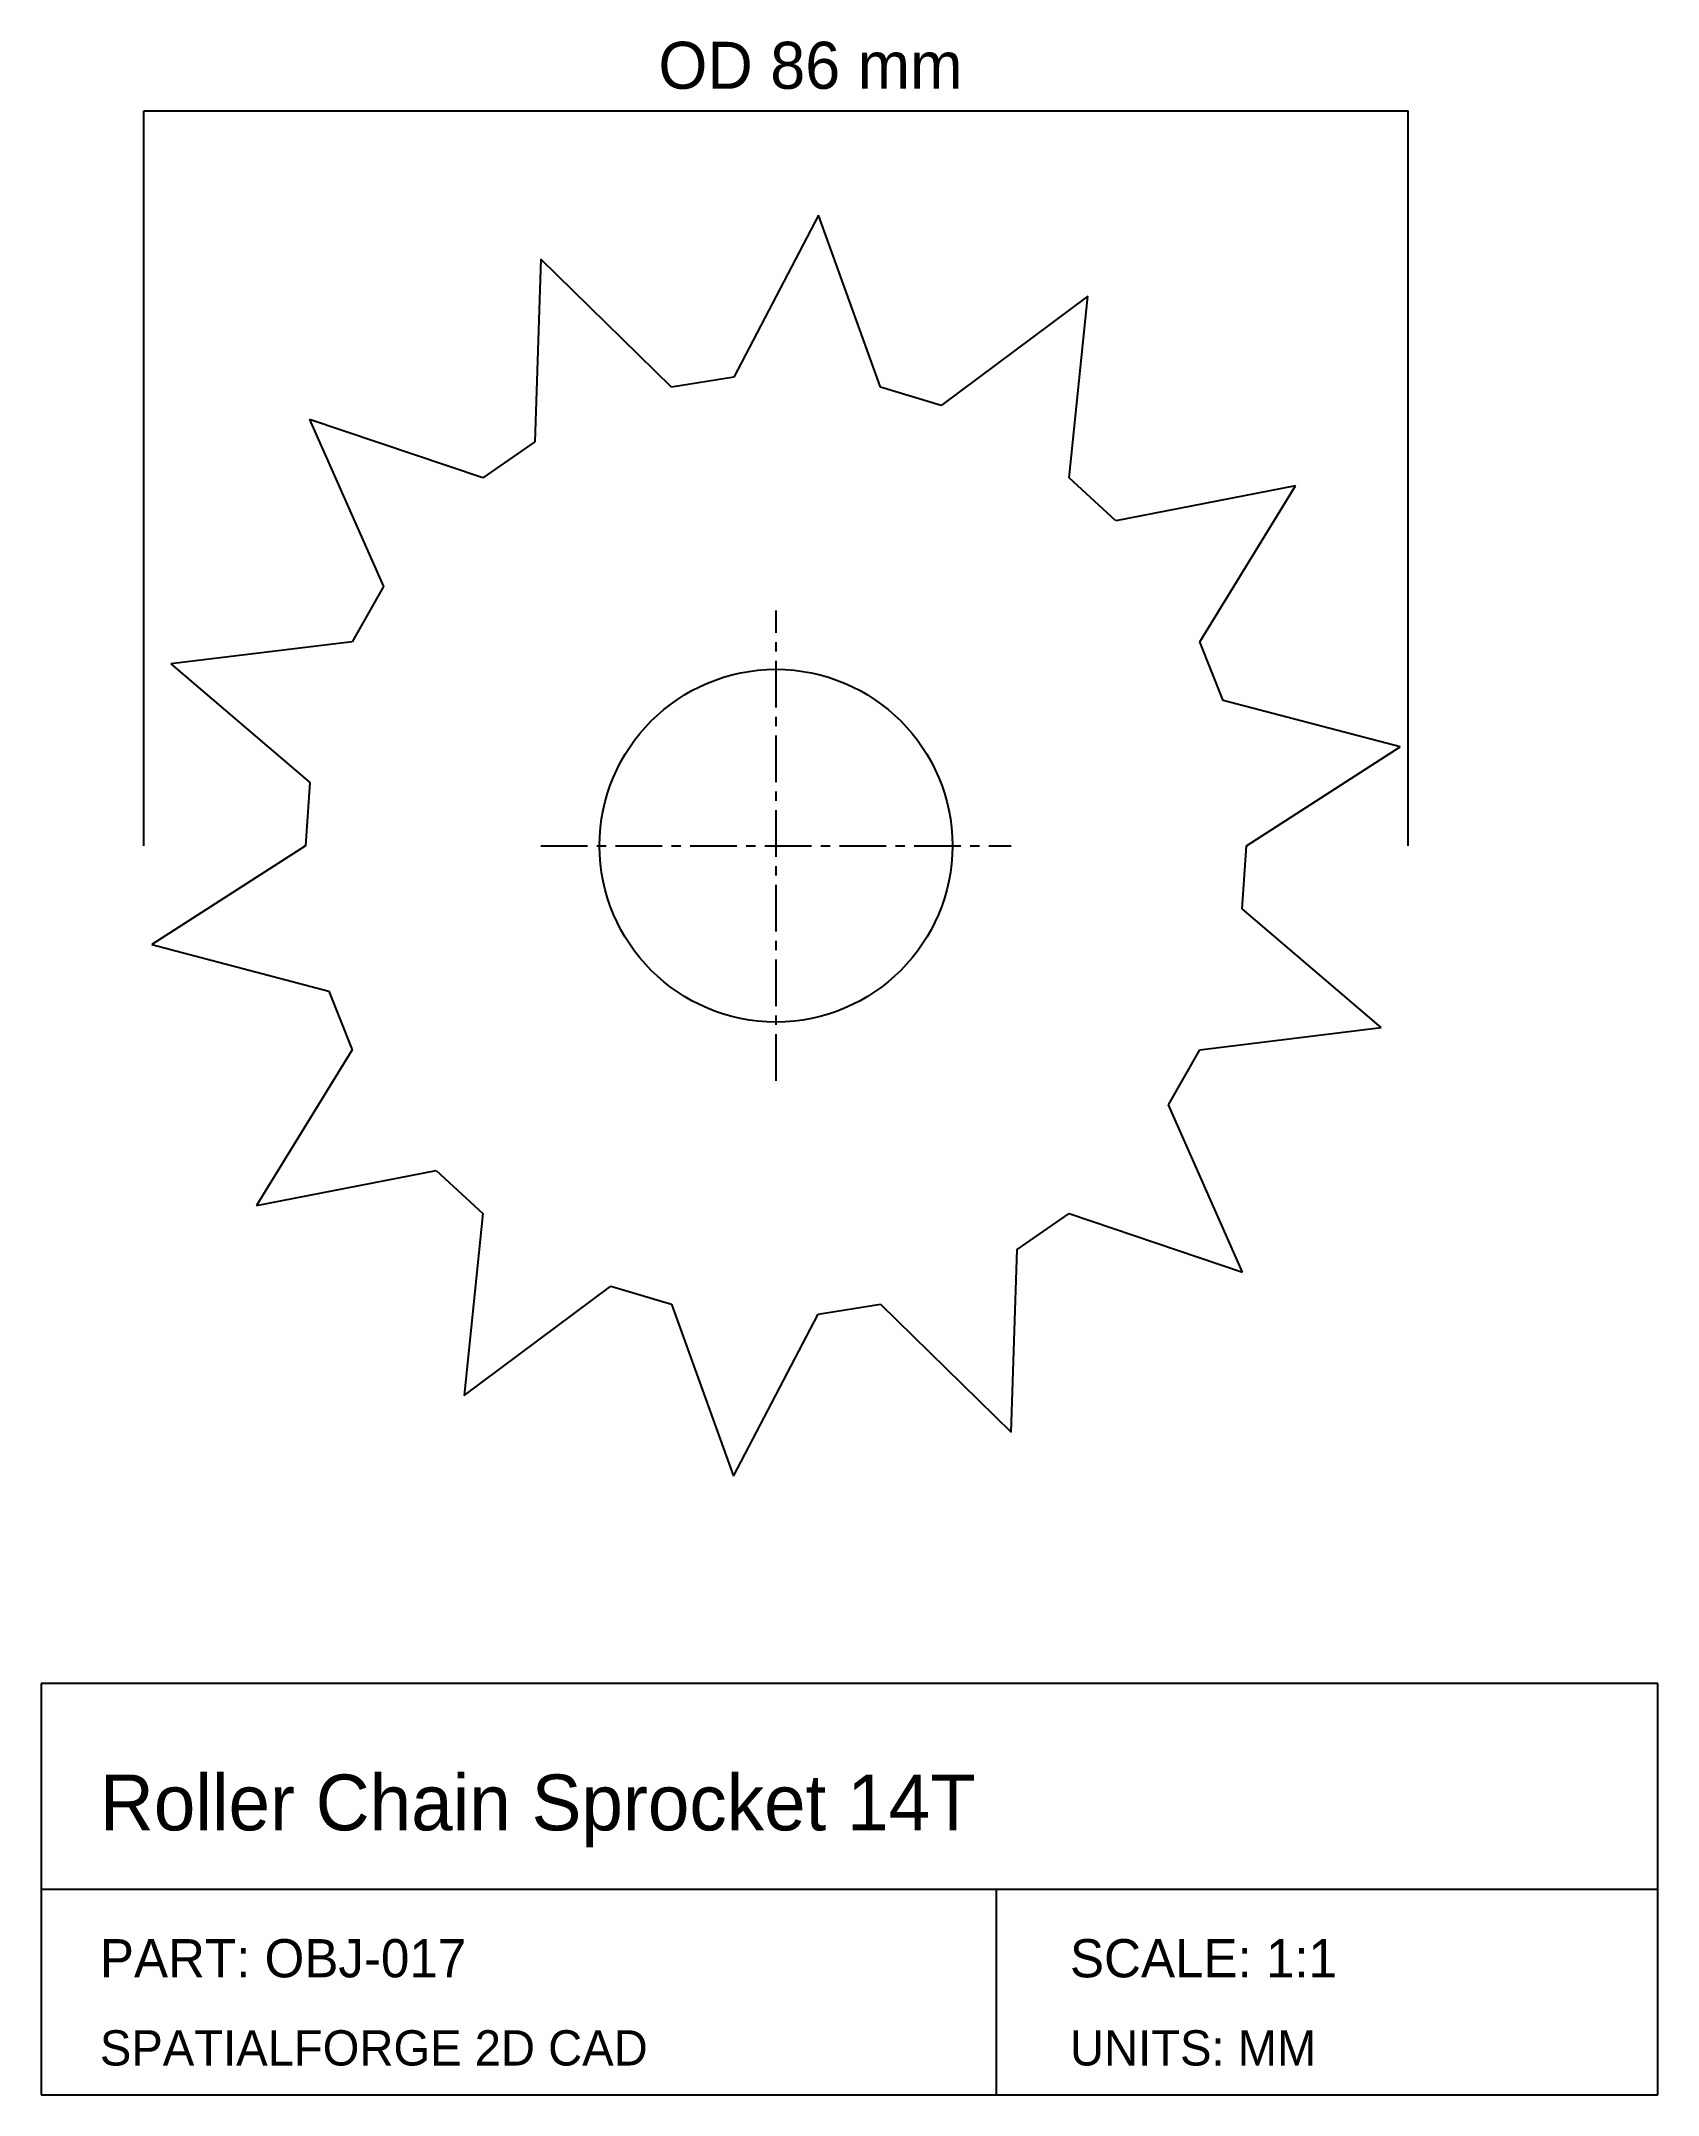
# Model space of a CAD drawing. Header units: millimetres. Extents: x 10 to 120, y -25 to 115.
import ezdxf

# ---------------------------------------------------------------- set-up
doc = ezdxf.new("R2010")
doc.units = ezdxf.units.MM
doc.linetypes.add('CENTER', pattern=[5.08, 3.175, -0.635, 0.635, -0.635])
for name, color, linetype in [('CENTER', 1, 'CENTER'), ('DIM', 3, 'CONTINUOUS'), ('TITLE', 5, 'CONTINUOUS'), ('VISIBLE', 7, 'CONTINUOUS')]:
    doc.layers.add(name, color=color, linetype=linetype)

msp = doc.modelspace()

# ---------------------------------------------------------------- linework, layer by layer
at = {"layer": 'CENTER', "linetype": 'CENTER'}
for p, q in [((60, 44), (60, 76)), ((44, 60), (76, 60))]:
    msp.add_line(p, q, dxfattribs=at)
at = {"layer": 'DIM'}
for p, q in [((17, 60), (17, 110)), ((17, 110), (103, 110)), ((103, 60), (103, 110))]:
    msp.add_line(p, q, dxfattribs=at)
at = {"layer": 'TITLE', "linetype": 'CONTINUOUS'}
for p, q in [((120, 3), (10, 3)), ((10, 3), (10, -25)), ((120, -25), (120, 3)), ((10, -25), (120, -25))]:
    msp.add_line(p, q, dxfattribs=at)
at = {"layer": 'TITLE'}
for p, q in [((10, -11), (120, -11)), ((75, -25), (75, -11))]:
    msp.add_line(p, q, dxfattribs=at)
at = {"layer": 'VISIBLE', "linetype": 'CONTINUOUS'}
for p, q in [((62.89, 102.9), (57.13, 91.87)), ((67.12, 91.2), (62.89, 102.9)), ((43.99, 99.91), (43.59, 87.47)), ((52.88, 91.2), (43.99, 99.91)), ((81.22, 97.4), (71.24, 89.96)), ((79.95, 85.02), (81.22, 97.4)), ((57.13, 91.87), (52.88, 91.2)), ((71.24, 89.96), (67.12, 91.2)), ((40.05, 85.02), (28.26, 89.01)), ((28.26, 89.01), (33.29, 77.63)), ((43.59, 87.47), (40.05, 85.02)), ((83.13, 82.11), (79.95, 85.02)), ((95.35, 84.49), (83.13, 82.11)), ((88.83, 73.88), (95.35, 84.49)), ((33.29, 77.63), (31.17, 73.88)), ((31.17, 73.88), (18.82, 72.37)), ((90.43, 69.89), (88.83, 73.88)), ((18.82, 72.37), (28.29, 64.3)), ((102.47, 66.73), (90.43, 69.89)), ((92, 60), (102.47, 66.73)), ((28.29, 64.3), (28, 60)), ((28, 60), (17.53, 53.27)), ((91.71, 55.7), (92, 60)), ((101.18, 47.63), (91.71, 55.7)), ((17.53, 53.27), (29.57, 50.11)), ((29.57, 50.11), (31.17, 46.12)), ((88.83, 46.12), (101.18, 47.63)), ((31.17, 46.12), (24.65, 35.51)), ((86.71, 42.37), (88.83, 46.12)), ((91.74, 30.99), (86.71, 42.37)), ((24.65, 35.51), (36.87, 37.89)), ((36.87, 37.89), (40.05, 34.98)), ((40.05, 34.98), (38.78, 22.6)), ((76.41, 32.53), (79.95, 34.98)), ((79.95, 34.98), (91.74, 30.99)), ((76.01, 20.09), (76.41, 32.53)), ((38.78, 22.6), (48.76, 30.04)), ((48.76, 30.04), (52.88, 28.8)), ((52.88, 28.8), (57.11, 17.1)), ((57.11, 17.1), (62.87, 28.13)), ((62.87, 28.13), (67.12, 28.8)), ((67.12, 28.8), (76.01, 20.09))]:
    msp.add_line(p, q, dxfattribs=at)
at = {"layer": 'VISIBLE'}
msp.add_circle((60, 60), 12, dxfattribs=at)

# ---------------------------------------------------------------- texts
at = {"layer": 'DIM'}
msp.add_text('OD 86 mm', height=3.2, dxfattribs=at).set_placement((52, 111.5))
at = {"layer": 'TITLE'}
for s, height, p in [('Roller Chain Sprocket 14T', 3.8, (14, -7)), ('PART: OBJ-017', 2.6, (14, -17)), ('SCALE: 1:1', 2.6, (80, -17)), ('SPATIALFORGE 2D CAD', 2.4, (14, -23)), ('UNITS: MM', 2.4, (80, -23))]:
    msp.add_text(s, height=height, dxfattribs=at).set_placement(p)

doc.saveas('drawing.dxf')
